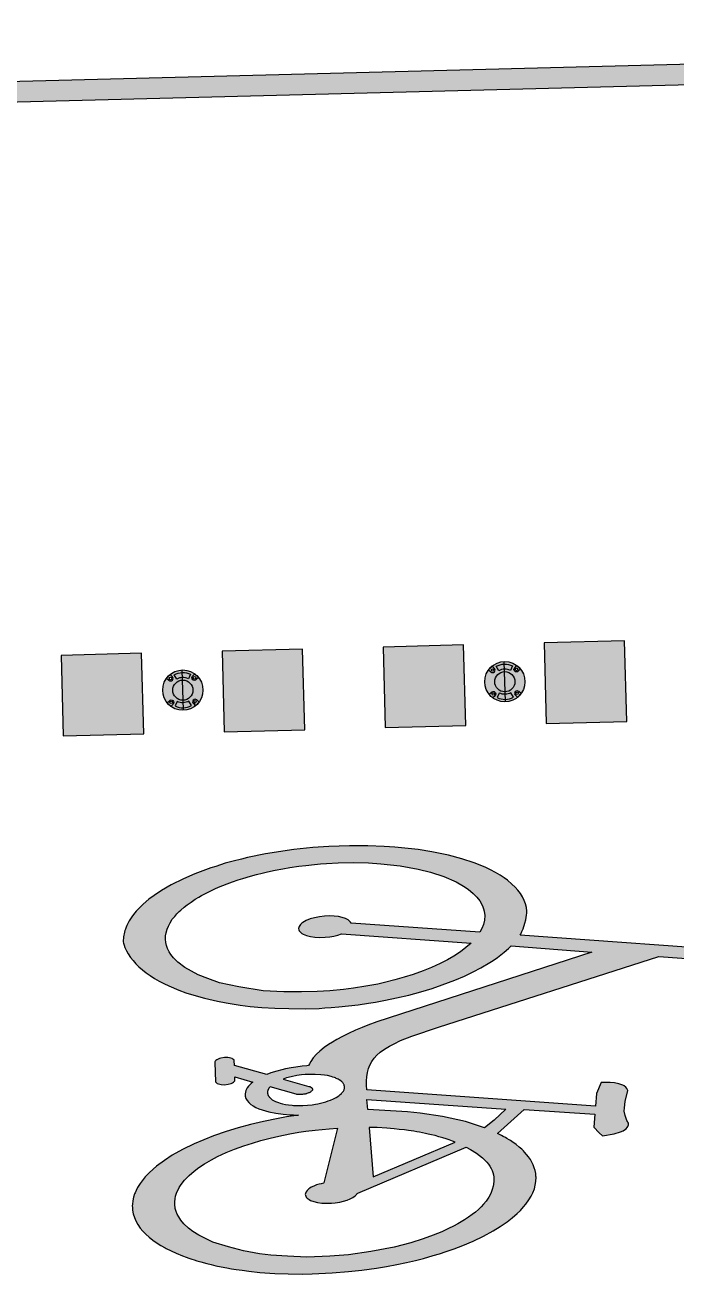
# Model space of a CAD drawing. Header units: metres. Extents: x 668617 to 675126, y 2286318 to 2293677.
# Drawn here: x 670042.62 to 670045.86, y 2287225.95 to 2287232.15 of the extents above; entities that cross this region are included whole.
import ezdxf

# ---------------------------------------------------------------- set-up
doc = ezdxf.new("R2010")
doc.units = ezdxf.units.M
doc.header["$MEASUREMENT"] = 0
for name, color, linetype in [('DMTG-B-CuadrosVerdes', 94, 'Continuous'), ('DMTG-M-VIALETON', 92, 'Continuous'), ('DMTG-SH-LINEA DISCONTINUA', 252, 'Continuous'), ('DMTG-SH-SOLO BUS BICI', 252, 'Continuous')]:
    doc.layers.add(name, color=color, linetype=linetype)

# ---------------------------------------------------------------- blocks, each defined once
blk = doc.blocks.new('*U181')
h = blk.add_hatch(color=256)
h.dxf.hatch_style = 1
h.paths.add_polyline_path([(8, 0), (8.4, 0), (8.4, 0.4), (8, 0.4)])
h = blk.add_hatch(color=256)
h.dxf.hatch_style = 1
h.paths.add_polyline_path([(8, 0), (8.4, 0), (8.4, 0.4), (8, 0.4)])
h = blk.add_hatch(color=256)
h.dxf.hatch_style = 1
h.paths.add_polyline_path([(8.8, 0), (9.2, 0), (9.2, 0.4), (8.8, 0.4)])
h = blk.add_hatch(color=256)
h.dxf.hatch_style = 1
h.paths.add_polyline_path([(8.8, 0), (9.2, 0), (9.2, 0.4), (8.8, 0.4)])
h = blk.add_hatch(color=256)
h.dxf.hatch_style = 1
h.paths.add_polyline_path([(9.6, 0), (10, 0), (10, 0.4), (9.6, 0.4)])
h = blk.add_hatch(color=256)
h.dxf.hatch_style = 1
h.paths.add_polyline_path([(9.6, 0), (10, 0), (10, 0.4), (9.6, 0.4)])
h = blk.add_hatch(color=256)
h.dxf.hatch_style = 1
h.paths.add_polyline_path([(10.4, 0), (10.8, 0), (10.8, 0.4), (10.4, 0.4)])
h = blk.add_hatch(color=256)
h.dxf.hatch_style = 1
h.paths.add_polyline_path([(10.4, 0), (10.8, 0), (10.8, 0.4), (10.4, 0.4)])
for points in [[(8, 0), (8.4, 0), (8.4, 0.4), (8, 0.4)], [(8, 0), (8.4, 0), (8.4, 0.4), (8, 0.4)], [(8.8, 0), (9.2, 0), (9.2, 0.4), (8.8, 0.4)], [(8.8, 0), (9.2, 0), (9.2, 0.4), (8.8, 0.4)], [(9.6, 0), (10, 0), (10, 0.4), (9.6, 0.4)], [(9.6, 0), (10, 0), (10, 0.4), (9.6, 0.4)], [(10.4, 0), (10.8, 0), (10.8, 0.4), (10.4, 0.4)], [(10.4, 0), (10.8, 0), (10.8, 0.4), (10.4, 0.4)]]:
    blk.add_lwpolyline(points, close=True)
blk = doc.blocks.new('*U228')
h = blk.add_hatch(color=252)
h.dxf.hatch_style = 1
h.paths.add_polyline_path([(51.4162, -21.8446), (51.4112, -21.7792), (51.4024, -21.7062), (51.3955, -21.6561), (51.3873, -21.6041), (51.3785, -21.5563), (51.3692, -21.5114), (51.3601, -21.4706), (51.3477, -21.4222), (51.339, -21.391), (51.329, -21.3569), (51.3163, -21.3173), (51.3005, -21.2732), (51.2805, -21.2223), (51.2574, -21.1698), (51.2329, -21.122), (51.2122, -21.0862), (51.1895, -21.0505), (51.1702, -21.0249), (51.1493, -20.9996), (51.1342, -20.9832), (51.1178, -20.9674), (51.1043, -20.9558), (51.0839, -20.94), (51.0652, -20.9283), (51.0482, -20.9194), (51.029, -20.9118), (51.0111, -20.9066), (50.9925, -20.9033), (50.9721, -20.9019), (50.9673, -20.902), (50.953, -20.9031), (50.9382, -20.9056), (50.9246, -20.9092), (50.9107, -20.914), (50.8966, -20.9202), (50.8836, -20.9274), (50.87, -20.9362), (50.8572, -20.9459), (50.8453, -20.9559), (50.8398, -20.9612), (50.8316, -20.969), (50.82, -20.9818), (50.8075, -20.9964), (50.8019, -21.0036), (50.7966, -21.0105), (50.7872, -21.024), (50.7824, -21.0313), (50.7753, -21.0423), (50.7713, -21.049), (50.7649, -21.0598), (50.7598, -21.0687), (50.7544, -21.0786), (50.7494, -21.0882), (50.6344, -20.9519), (50.6659, -20.6022), (50.7304, -20.6083), (50.7593, -20.5821), (50.7743, -20.5664), (50.767, -20.5092), (50.7579, -20.4772), (50.7524, -20.4638), (50.7481, -20.4559), (50.7426, -20.4481), (50.7372, -20.4427), (50.7327, -20.4393), (50.7279, -20.4371), (50.7234, -20.4362), (50.7154, -20.4366), (50.71, -20.4386), (50.7029, -20.4431), (50.6768, -20.4519), (50.6553, -20.4556), (50.6389, -20.4545), (50.6083, -20.4496), (50.5531, -20.4353), (50.5497, -20.4361), (50.5426, -20.4395), (50.5361, -20.445), (50.5305, -20.452), (50.5262, -20.4598), (50.5219, -20.4691), (50.5186, -20.4793), (50.5137, -20.5004), (50.5111, -20.5216), (50.5094, -20.567), (50.5648, -20.5909), (50.6275, -20.5984), (50.5173, -21.7314), (50.494, -21.7317), (50.4725, -21.7312), (50.452, -21.7291), (50.4311, -21.7251), (50.4117, -21.7196), (50.3941, -21.7122), (50.3773, -21.7026), (50.3612, -21.6905), (50.3463, -21.6761), (50.3321, -21.6592), (50.3177, -21.6386), (50.303, -21.613), (50.2912, -21.5894), (50.2769, -21.557), (50.2556, -21.5003), (50.2148, -21.3679), (49.8923, -20.2636), (49.9321, -19.8549), (50.0172, -19.8542), (50.0205, -19.8505), (50.0237, -19.8453), (50.0267, -19.8397), (50.0295, -19.8335), (50.032, -19.8272), (50.0334, -19.8231), (50.0352, -19.8169), (50.0374, -19.8055), (50.0386, -19.7887), (50.038, -19.7781), (50.0364, -19.7675), (50.0349, -19.7608), (50.0317, -19.7506), (50.0284, -19.7425), (50.0255, -19.7367), (50.0229, -19.7321), (50.0191, -19.726), (50.0161, -19.7227), (49.9374, -19.7234), (49.9293, -19.7243), (49.9202, -19.7261), (49.9107, -19.7295), (49.9019, -19.7347), (49.894, -19.7424), (49.8878, -19.753), (49.8856, -19.7593), (49.7688, -20.9504), (49.7638, -20.947), (49.7518, -20.9405), (49.7383, -20.9346), (49.7094, -20.9245), (49.6944, -20.9204), (49.6821, -20.9174), (49.6705, -20.9152), (49.6608, -20.9137), (49.6583, -20.9135), (49.6515, -20.9137), (49.6333, -20.9154), (49.615, -20.9193), (49.5971, -20.9252), (49.5799, -20.9332), (49.5629, -20.943), (49.5461, -20.955), (49.5304, -20.9683), (49.5141, -20.9841), (49.4951, -21.0062), (49.4829, -21.0216), (49.4686, -21.0422), (49.4546, -21.0648), (49.4419, -21.0882), (49.4278, -21.1149), (49.4045, -21.1693), (49.3831, -21.2296), (49.3633, -21.2962), (49.3441, -21.3778), (49.3311, -21.4455), (49.316, -21.5607), (49.311, -21.6132), (49.3059, -21.6943), (49.3036, -21.7854), (49.3049, -21.8891), (49.3079, -21.9688), (49.3153, -22.0629), (49.333, -22.2035), (49.3491, -22.2933), (49.3562, -22.3244), (49.3657, -22.3651), (49.375, -22.405), (49.3888, -22.4523), (49.3962, -22.4776), (49.4046, -22.5035), (49.4239, -22.5581), (49.4464, -22.6144), (49.4744, -22.6761), (49.5018, -22.7255), (49.5253, -22.7615), (49.5438, -22.7891), (49.5679, -22.8183), (49.5756, -22.8268), (49.5847, -22.8367), (49.5934, -22.8453), (49.6012, -22.853), (49.6091, -22.8597), (49.6176, -22.8673), (49.6293, -22.8762), (49.6376, -22.8822), (49.648, -22.8888), (49.6544, -22.8929), (49.6612, -22.8965), (49.6717, -22.902), (49.6796, -22.9054), (49.6884, -22.909), (49.6949, -22.9115), (49.7038, -22.914), (49.7114, -22.9164), (49.7185, -22.9177), (49.7267, -22.9194), (49.735, -22.9202), (49.7421, -22.9209), (49.7521, -22.9215), (49.7583, -22.9204), (49.7685, -22.9174), (49.7796, -22.9137), (49.7958, -22.9069), (49.8124, -22.8982), (49.8297, -22.8873), (49.8459, -22.8752), (49.8625, -22.8614), (49.8775, -22.8467), (49.8926, -22.8301), (49.9077, -22.8121), (49.9226, -22.7921), (49.9369, -22.7706), (49.9505, -22.7484), (49.9632, -22.7259), (49.9761, -22.7006), (49.9983, -22.6513), (50.0117, -22.617), (50.0254, -22.5774), (50.0419, -22.5254), (50.0584, -22.4605), (50.0676, -22.4178), (50.0806, -22.3486), (50.0882, -22.2994), (50.0945, -22.2415), (50.1007, -22.1768), (50.1041, -22.1076), (50.1066, -22.0246), (50.1064, -21.9574), (50.1054, -21.9283), (50.1043, -21.898), (50.102, -21.8593), (50.098, -21.8114), (50.0936, -21.7639), (50.0868, -21.712), (50.0825, -21.6769), (50.0741, -21.6263), (50.0644, -21.5713), (50.0519, -21.5102), (50.037, -21.4496), (50.0218, -21.3943), (50.0062, -21.3441), (49.9837, -21.2797), (49.9645, -21.2307), (49.9454, -21.1874), (49.9263, -21.1488), (49.9008, -21.1032), (49.8914, -21.0879), (49.8762, -21.065), (49.8517, -21.0313), (49.8331, -21.0095), (49.8207, -20.9963), (49.862, -20.5955), (50.1808, -21.6731), (50.1963, -21.7176), (50.2073, -21.7469), (50.2196, -21.7789), (50.2349, -21.815), (50.2484, -21.8446), (50.2628, -21.873), (50.2751, -21.8949), (50.2876, -21.9155), (50.3013, -21.9368), (50.3183, -21.9588), (50.3341, -21.976), (50.351, -21.9926), (50.3683, -22.0055), (50.381, -22.0129), (50.3893, -22.0172), (50.3897, -22.0253), (50.3914, -22.0496), (50.3949, -22.0801), (50.3976, -22.1038), (50.4025, -22.1314), (50.406, -22.1497), (50.4119, -22.1751), (50.4209, -22.2053), (50.4277, -22.2255), (50.3789, -22.3851), (50.3546, -22.3853), (50.3536, -22.3856), (50.3501, -22.3878), (50.3468, -22.3915), (50.3441, -22.3963), (50.3418, -22.4022), (50.3401, -22.409), (50.3389, -22.4168), (50.3383, -22.4343), (50.3407, -22.4512), (50.3426, -22.4586), (50.3453, -22.4655), (50.3481, -22.4711), (50.3515, -22.4762), (50.3549, -22.4795), (50.3586, -22.4817), (50.3605, -22.4822), (50.3617, -22.4823), (50.457, -22.4815), (50.4598, -22.4803), (50.4632, -22.4772), (50.4661, -22.4728), (50.4686, -22.4674), (50.4706, -22.4607), (50.4722, -22.4535), (50.4733, -22.4369), (50.4716, -22.4194), (50.4676, -22.4044), (50.4648, -22.3978), (50.4616, -22.3925), (50.4583, -22.3886), (50.4546, -22.3858), (50.4507, -22.3847), (50.4498, -22.3845), (50.4359, -22.3847), (50.4635, -22.2961), (50.4703, -22.3046), (50.4839, -22.3185), (50.4913, -22.324), (50.4981, -22.3282), (50.505, -22.3314), (50.5129, -22.3339), (50.5207, -22.3352), (50.5241, -22.3354), (50.5265, -22.3354), (50.5327, -22.335), (50.5444, -22.3322), (50.5552, -22.3268), (50.5652, -22.3192), (50.5741, -22.3095), (50.5823, -22.298), (50.5899, -22.2847), (50.5971, -22.2694), (50.6085, -22.2372), (50.613, -22.2204), (50.6207, -22.1856), (50.6266, -22.149), (50.6305, -22.1147), (50.632, -22.0986), (50.6329, -22.0883), (50.6338, -22.0742), (50.6413, -22.1329), (50.6476, -22.1755), (50.6611, -22.2485), (50.674, -22.3134), (50.6887, -22.3747), (50.7052, -22.4339), (50.7256, -22.4977), (50.7624, -22.5959), (50.7889, -22.6538), (50.8161, -22.7057), (50.8408, -22.7453), (50.8684, -22.7844), (50.8987, -22.8213), (50.9208, -22.8422), (50.9394, -22.8586), (50.9521, -22.8686), (50.9671, -22.8787), (50.9724, -22.882), (50.9861, -22.8894), (50.9975, -22.8946), (51.0037, -22.8974), (51.0192, -22.9027), (51.0369, -22.9072), (51.0542, -22.9095), (51.0627, -22.9101), (51.0704, -22.9101), (51.076, -22.9099), (51.0843, -22.9092), (51.1027, -22.9063), (51.1206, -22.9011), (51.1376, -22.8944), (51.1555, -22.8851), (51.1734, -22.8733), (51.1894, -22.8607), (51.2049, -22.8464), (51.2201, -22.8304), (51.2356, -22.8118), (51.2504, -22.7919), (51.2624, -22.7737), (51.2783, -22.7472), (51.2908, -22.7237), (51.3034, -22.6979), (51.3169, -22.6671), (51.3236, -22.6498), (51.3291, -22.636), (51.3343, -22.6213), (51.3386, -22.6095), (51.3427, -22.5973), (51.3495, -22.5765), (51.3579, -22.5475), (51.364, -22.5257), (51.37, -22.5026), (51.376, -22.4768), (51.3823, -22.4485), (51.3869, -22.4257), (51.3913, -22.4028), (51.3962, -22.3733), (51.4014, -22.3399), (51.4086, -22.285), (51.4157, -22.2103), (51.4202, -22.1449), (51.4223, -22.0752), (51.4233, -22.025), (51.4208, -21.9263)])
h.paths.add_polyline_path([(50.9737, -21.9564), (50.9765, -21.9703), (50.9788, -21.9795), (50.9823, -21.9922), (50.9873, -22.0062), (50.9932, -22.0189), (50.9975, -22.026), (51.0007, -22.0312), (51.0078, -22.0397), (51.0155, -22.0458), (51.0232, -22.049), (51.0275, -22.0498), (51.0323, -22.0493), (51.0371, -22.0478), (51.0417, -22.045), (51.0461, -22.0413), (51.0502, -22.0367), (51.0541, -22.031), (51.0578, -22.0242), (51.0642, -22.0085), (51.0691, -21.9901), (51.0726, -21.9687), (51.0744, -21.946), (51.0743, -21.9211), (51.0733, -21.9029), (51.0701, -21.8796), (51.0663, -21.8605), (51.0611, -21.8426), (51.0553, -21.827), (51.0486, -21.8136), (51.0415, -21.8027), (51.0334, -21.7943), (51.028, -21.7903), (50.8136, -21.245), (50.8258, -21.2239), (50.845, -21.195), (50.857, -21.1797), (50.8688, -21.1657), (50.8802, -21.1541), (50.8909, -21.1445), (50.9017, -21.1359), (50.9115, -21.1293), (50.9229, -21.1233), (50.9331, -21.1187), (50.9437, -21.1151), (50.9548, -21.1125), (50.9654, -21.111), (50.9772, -21.1109), (50.9851, -21.1115), (51.0023, -21.1142), (51.0109, -21.1162), (51.0268, -21.1206), (51.0475, -21.1292), (51.0644, -21.138), (51.0849, -21.153), (51.0988, -21.1654), (51.1115, -21.1776), (51.1248, -21.1925), (51.1376, -21.2077), (51.1493, -21.2238), (51.1618, -21.2415), (51.1744, -21.2625), (51.184, -21.2786), (51.1938, -21.2966), (51.2044, -21.3183), (51.2158, -21.3426), (51.2311, -21.3771), (51.2469, -21.4197), (51.2637, -21.4702), (51.2809, -21.5314), (51.3006, -21.616), (51.3198, -21.7314), (51.3323, -21.8429), (51.3375, -21.9357), (51.3386, -22.0498), (51.3324, -22.1466), (51.3243, -22.2291), (51.316, -22.2844), (51.3004, -22.364), (51.2783, -22.4375), (51.2528, -22.5144), (51.2157, -22.5834), (51.1971, -22.6125), (51.1801, -22.6344), (51.1584, -22.6565), (51.1404, -22.6709), (51.1236, -22.6812), (51.109, -22.6887), (51.0966, -22.6931), (51.0813, -22.6974), (51.0595, -22.6993), (51.0487, -22.6991), (51.0331, -22.697), (51.02, -22.6944), (51.005, -22.6891), (50.977, -22.6746), (50.9621, -22.6643), (50.9415, -22.6469), (50.9187, -22.6233), (50.8989, -22.5989), (50.8815, -22.5747), (50.8635, -22.5469), (50.8442, -22.5112), (50.8289, -22.4806), (50.8105, -22.4377), (50.7941, -22.3947), (50.779, -22.3491), (50.766, -22.3057), (50.7546, -22.2631), (50.7438, -22.217), (50.7351, -22.1737), (50.7256, -22.118), (50.7189, -22.0746), (50.7146, -22.0389), (50.7105, -21.9921), (50.7049, -21.923), (50.7029, -21.8817)], flags=16)
h.paths.add_polyline_path([(50.7037, -21.7246), (50.7057, -21.6848), (50.7098, -21.6371), (50.7138, -21.6007), (50.717, -21.5751), (50.7208, -21.5486), (50.7237, -21.5296), (50.7259, -21.5165), (50.7285, -21.5034), (50.7315, -21.4878), (50.7342, -21.4744), (50.7374, -21.4601), (50.7408, -21.4447), (50.7443, -21.4316), (50.7485, -21.415), (50.7528, -21.3982), (50.7586, -21.3794), (50.765, -21.3596), (50.77, -21.3437), (50.7757, -21.3284), (50.7823, -21.312), (50.7876, -21.2991), (50.9487, -21.7111)], flags=16)
h.paths.add_polyline_path([(50.6152, -21.7291), (50.5647, -21.7314), (50.6309, -21.0432), (50.6832, -21.103), (50.721, -21.1515), (50.6867, -21.2454), (50.6594, -21.3583), (50.6387, -21.4697), (50.6317, -21.5315)], flags=16)
h.paths.add_polyline_path([(50.5671, -21.9238), (50.5707, -21.9359), (50.5744, -21.9501), (50.5798, -21.9757), (50.5818, -21.9879), (50.5837, -22.0036), (50.5856, -22.0275), (50.5864, -22.05), (50.5864, -22.0653), (50.5846, -22.0972), (50.584, -22.103), (50.5815, -22.121), (50.5786, -22.1369), (50.5753, -22.151), (50.5715, -22.1636), (50.569, -22.1709), (50.5653, -22.1803), (50.5623, -22.1865), (50.5589, -22.1931), (50.5529, -22.2027), (50.5471, -22.2101), (50.541, -22.2158), (50.5377, -22.2181), (50.5349, -22.22), (50.5284, -22.2229), (50.5219, -22.2243), (50.5142, -22.2243), (50.5069, -22.2225), (50.5002, -22.2192), (50.4944, -22.2153), (50.4898, -22.2112), (50.5298, -22.0821), (50.5306, -22.0785), (50.5312, -22.0743), (50.5316, -22.07), (50.5318, -22.0662), (50.5319, -22.0592), (50.5316, -22.0532), (50.5314, -22.0501), (50.5309, -22.0455), (50.5301, -22.04), (50.5291, -22.0349), (50.5283, -22.0313), (50.5275, -22.0285), (50.5264, -22.0247), (50.525, -22.0208), (50.524, -22.0182), (50.5222, -22.0143), (50.5207, -22.0115), (50.5186, -22.0084), (50.5165, -22.0059), (50.515, -22.0043), (50.5136, -22.0032), (50.5127, -22.0026), (50.512, -22.0021), (50.5113, -22.0017), (50.5107, -22.0015), (50.5102, -22.0013), (50.5095, -22.001), (50.5091, -22.0009), (50.5085, -22.0008), (50.5079, -22.0007), (50.5072, -22.0006), (50.5065, -22.0006), (50.5057, -22.0007), (50.505, -22.0008), (50.5041, -22.0011), (50.5031, -22.0014), (50.5022, -22.002), (50.5012, -22.0026), (50.5004, -22.0033), (50.4995, -22.0041), (50.4984, -22.0053), (50.4975, -22.0066), (50.4966, -22.008), (50.4955, -22.0099), (50.4946, -22.0118), (50.4937, -22.0141), (50.4923, -22.0183), (50.453, -22.1445), (50.4478, -22.1277), (50.4423, -22.1053), (50.4375, -22.0771), (50.4346, -22.0533), (50.4333, -22.0352), (50.4326, -22.0171), (50.4333, -21.9853), (50.4358, -21.9568), (50.4385, -21.9387), (50.4412, -21.925), (50.4461, -21.9064), (50.4489, -21.8977), (50.4519, -21.8902), (50.4538, -21.8852), (50.4573, -21.8779), (50.4616, -21.8698), (50.4658, -21.8635), (50.4724, -21.855), (50.4787, -21.8495), (50.4847, -21.8454), (50.4916, -21.8425), (50.4998, -21.841), (50.508, -21.8421), (50.5149, -21.8447), (50.5212, -21.8482), (50.5273, -21.8531), (50.532, -21.8577), (50.5369, -21.8632), (50.5428, -21.8711), (50.5507, -21.8843), (50.5569, -21.897), (50.563, -21.9124)], flags=16)
h.paths.add_polyline_path([(50.0214, -21.902), (50.0231, -21.9643), (50.023, -22.0423), (50.0206, -22.1311), (50.0116, -22.2338), (49.9891, -22.354), (49.9664, -22.448), (49.9449, -22.5063), (49.9249, -22.5531), (49.8869, -22.6191), (49.8594, -22.6536), (49.8374, -22.6742), (49.8201, -22.6869), (49.8071, -22.6949), (49.791, -22.7022), (49.7754, -22.7075), (49.7605, -22.7104), (49.7432, -22.7115), (49.7265, -22.7102), (49.7117, -22.7076), (49.6942, -22.702), (49.6789, -22.6952), (49.663, -22.6864), (49.6461, -22.675), (49.6316, -22.6629), (49.6194, -22.6517), (49.6083, -22.6397), (49.6014, -22.632), (49.5877, -22.6154), (49.5762, -22.5998), (49.5626, -22.5797), (49.5494, -22.5587), (49.5391, -22.5406), (49.5322, -22.5279), (49.5251, -22.5144), (49.5152, -22.4932), (49.5092, -22.4803), (49.5003, -22.4602), (49.4928, -22.4413), (49.4844, -22.4203), (49.4762, -22.3975), (49.4679, -22.372), (49.4587, -22.3428), (49.4518, -22.319), (49.4415, -22.2809), (49.4344, -22.2517), (49.4279, -22.2222), (49.4225, -22.1959), (49.4154, -22.1579), (49.4093, -22.12), (49.4043, -22.0855), (49.3988, -22.0404), (49.3953, -22.005), (49.3918, -21.9621), (49.3901, -21.9315), (49.3886, -21.902), (49.387, -21.8441), (49.3876, -21.766), (49.3911, -21.6935), (49.3967, -21.632), (49.4095, -21.5364), (49.428, -21.4472), (49.4442, -21.387), (49.4681, -21.3211), (49.4959, -21.2612), (49.519, -21.2243), (49.5345, -21.2019), (49.556, -21.1776), (49.5751, -21.16), (49.5934, -21.1465), (49.6079, -21.1385), (49.6241, -21.1321), (49.6343, -21.1284), (49.6449, -21.1262), (49.6674, -21.1233), (49.6894, -21.1254), (49.7113, -21.131), (49.7303, -21.1387), (49.7492, -21.1501), (49.6885, -21.7877), (49.6836, -21.7901), (49.6794, -21.7933), (49.6754, -21.7974), (49.6712, -21.8027), (49.664, -21.8156), (49.6585, -21.8315), (49.6538, -21.8501), (49.6507, -21.8716), (49.6492, -21.8934), (49.6498, -21.9187), (49.6521, -21.9446), (49.6566, -21.9693), (49.662, -21.991), (49.6697, -22.0111), (49.6738, -22.0195), (49.678, -22.0266), (49.6823, -22.0327), (49.6845, -22.0355), (49.6877, -22.039), (49.6925, -22.0433), (49.6978, -22.0466), (49.703, -22.0486), (49.7084, -22.0493), (49.7138, -22.0486), (49.7187, -22.0468), (49.7235, -22.0436), (49.7282, -22.0393), (49.7326, -22.0335), (49.7367, -22.0268), (49.7404, -22.0192), (49.7435, -22.0109), (49.749, -21.9912), (49.7528, -21.9689), (49.7546, -21.9441), (49.7544, -21.9179), (49.7525, -21.8952), (49.7495, -21.8744), (49.745, -21.8549), (49.7394, -21.8372), (49.8019, -21.1949), (49.8236, -21.2206), (49.8436, -21.2482), (49.8646, -21.2817), (49.8817, -21.3131), (49.8997, -21.3512), (49.9188, -21.395), (49.9339, -21.436), (49.9508, -21.4864), (49.9631, -21.5315), (49.9751, -21.5771), (49.9865, -21.6296), (49.9932, -21.6635), (50.0031, -21.7232), (50.0106, -21.7842), (50.016, -21.8338)], flags=16)
for points in [[(50.5173, -21.7314), (50.494, -21.7317), (50.4725, -21.7312), (50.452, -21.7291), (50.4311, -21.7251), (50.4117, -21.7196), (50.3941, -21.7122), (50.3773, -21.7026), (50.3612, -21.6905), (50.3463, -21.6761), (50.3321, -21.6592), (50.3177, -21.6386), (50.303, -21.613), (50.2912, -21.5894), (50.2769, -21.557), (50.2556, -21.5003), (50.2148, -21.3679), (49.8923, -20.2636), (49.9321, -19.8549)], [(49.8856, -19.7593), (49.7688, -20.9504), (49.7638, -20.947), (49.7518, -20.9405), (49.7383, -20.9346), (49.7094, -20.9245), (49.6944, -20.9204), (49.6821, -20.9174), (49.6705, -20.9152), (49.6608, -20.9137), (49.6583, -20.9135), (49.6515, -20.9137), (49.6333, -20.9154), (49.615, -20.9193), (49.5971, -20.9252), (49.5799, -20.9332), (49.5629, -20.943), (49.5461, -20.955), (49.5304, -20.9683), (49.5141, -20.9841), (49.4951, -21.0062), (49.4829, -21.0216), (49.4686, -21.0422), (49.4546, -21.0648), (49.4419, -21.0882), (49.4278, -21.1149), (49.4045, -21.1693), (49.3831, -21.2296), (49.3633, -21.2962), (49.3441, -21.3778), (49.3311, -21.4455), (49.316, -21.5607), (49.311, -21.6132), (49.3059, -21.6943), (49.3036, -21.7854), (49.3049, -21.8891), (49.3079, -21.9688), (49.3153, -22.0629), (49.333, -22.2035), (49.3491, -22.2933), (49.3562, -22.3244), (49.3657, -22.3651), (49.375, -22.405), (49.3888, -22.4523), (49.3962, -22.4776), (49.4046, -22.5035), (49.4239, -22.5581), (49.4464, -22.6144), (49.4744, -22.6761), (49.5018, -22.7255), (49.5253, -22.7615), (49.5438, -22.7891), (49.5679, -22.8183), (49.5756, -22.8268), (49.5847, -22.8367), (49.5934, -22.8453), (49.6012, -22.853), (49.6091, -22.8597), (49.6176, -22.8673), (49.6293, -22.8762), (49.6376, -22.8822), (49.648, -22.8888), (49.6544, -22.8929), (49.6612, -22.8965), (49.6717, -22.902), (49.6796, -22.9054), (49.6884, -22.909), (49.6949, -22.9115), (49.7038, -22.914), (49.7114, -22.9164), (49.7185, -22.9177), (49.7267, -22.9194), (49.735, -22.9202), (49.7421, -22.9209), (49.7521, -22.9215), (49.7583, -22.9204), (49.7685, -22.9174), (49.7796, -22.9137), (49.7958, -22.9069), (49.8124, -22.8982), (49.8297, -22.8873), (49.8459, -22.8752), (49.8625, -22.8614), (49.8775, -22.8467), (49.8926, -22.8301), (49.9077, -22.8121), (49.9226, -22.7921), (49.9369, -22.7706), (49.9505, -22.7484), (49.9632, -22.7259), (49.9761, -22.7006), (49.9983, -22.6513), (50.0117, -22.617), (50.0254, -22.5774), (50.0419, -22.5254), (50.0584, -22.4605), (50.0676, -22.4178), (50.0806, -22.3486), (50.0882, -22.2994), (50.0945, -22.2415), (50.1007, -22.1768), (50.1041, -22.1076), (50.1066, -22.0246), (50.1064, -21.9574), (50.1054, -21.9283), (50.1043, -21.898), (50.102, -21.8593), (50.098, -21.8114), (50.0936, -21.7639), (50.0868, -21.712), (50.0825, -21.6769), (50.0741, -21.6263), (50.0644, -21.5713), (50.0519, -21.5102), (50.037, -21.4496), (50.0218, -21.3943), (50.0062, -21.3441), (49.9837, -21.2797), (49.9645, -21.2307), (49.9454, -21.1874), (49.9263, -21.1488), (49.9008, -21.1032), (49.8914, -21.0879), (49.8762, -21.065), (49.8517, -21.0313), (49.8331, -21.0095), (49.8207, -20.9963), (49.862, -20.5955), (50.1808, -21.6731), (50.1963, -21.7176), (50.2073, -21.7469), (50.2196, -21.7789), (50.2349, -21.815), (50.2484, -21.8446), (50.2628, -21.873), (50.2751, -21.8949), (50.2876, -21.9155), (50.3013, -21.9368), (50.3183, -21.9588), (50.3341, -21.976), (50.351, -21.9926), (50.3683, -22.0055), (50.381, -22.0129), (50.3893, -22.0172), (50.3897, -22.0253), (50.3914, -22.0496), (50.3949, -22.0801), (50.3976, -22.1038), (50.4025, -22.1314), (50.406, -22.1497), (50.4119, -22.1751), (50.4209, -22.2053), (50.4277, -22.2255), (50.3789, -22.3851), (50.3546, -22.3853), (50.3536, -22.3856), (50.3501, -22.3878), (50.3468, -22.3915), (50.3441, -22.3963), (50.3418, -22.4022), (50.3401, -22.409), (50.3389, -22.4168), (50.3383, -22.4343), (50.3407, -22.4512), (50.3426, -22.4586), (50.3453, -22.4655), (50.3481, -22.4711), (50.3515, -22.4762), (50.3549, -22.4795), (50.3586, -22.4817), (50.3605, -22.4822), (50.3617, -22.4823), (50.457, -22.4815), (50.4598, -22.4803), (50.4632, -22.4772), (50.4661, -22.4728), (50.4686, -22.4674), (50.4706, -22.4607), (50.4722, -22.4535), (50.4733, -22.4369), (50.4716, -22.4194), (50.4676, -22.4044), (50.4648, -22.3978), (50.4616, -22.3925), (50.4583, -22.3886), (50.4546, -22.3858), (50.4507, -22.3847), (50.4498, -22.3845), (50.4359, -22.3847), (50.4635, -22.2961), (50.4703, -22.3046), (50.4839, -22.3185), (50.4913, -22.324), (50.4981, -22.3282), (50.505, -22.3314), (50.5129, -22.3339), (50.5207, -22.3352), (50.5241, -22.3354), (50.5265, -22.3354), (50.5327, -22.335), (50.5444, -22.3322), (50.5552, -22.3268), (50.5652, -22.3192), (50.5741, -22.3095), (50.5823, -22.298), (50.5899, -22.2847), (50.5971, -22.2694), (50.6085, -22.2372), (50.613, -22.2204), (50.6207, -22.1856), (50.6266, -22.149), (50.6305, -22.1147), (50.632, -22.0986), (50.6329, -22.0883), (50.6338, -22.0742), (50.6413, -22.1329), (50.6476, -22.1755), (50.6611, -22.2485), (50.674, -22.3134), (50.6887, -22.3747), (50.7052, -22.4339), (50.7256, -22.4977), (50.7624, -22.5959), (50.7889, -22.6538), (50.8161, -22.7057), (50.8408, -22.7453), (50.8684, -22.7844), (50.8987, -22.8213), (50.9208, -22.8422), (50.9394, -22.8586), (50.9521, -22.8686), (50.9671, -22.8787), (50.9724, -22.882), (50.9861, -22.8894), (50.9975, -22.8946), (51.0037, -22.8974), (51.0192, -22.9027), (51.0369, -22.9072), (51.0542, -22.9095), (51.0627, -22.9101), (51.0704, -22.9101), (51.076, -22.9099), (51.0843, -22.9092), (51.1027, -22.9063), (51.1206, -22.9011), (51.1376, -22.8944), (51.1555, -22.8851), (51.1734, -22.8733), (51.1894, -22.8607), (51.2049, -22.8464), (51.2201, -22.8304), (51.2356, -22.8118), (51.2504, -22.7919), (51.2624, -22.7737), (51.275, -22.7527), (51.2782, -22.7473), (51.2908, -22.7237), (51.3034, -22.6979), (51.3169, -22.6671), (51.3236, -22.6498), (51.3291, -22.636), (51.3343, -22.6213), (51.3386, -22.6095), (51.3427, -22.5973), (51.3495, -22.5765), (51.3579, -22.5475), (51.364, -22.5257), (51.37, -22.5026), (51.376, -22.4768), (51.3823, -22.4485), (51.3869, -22.4257), (51.3913, -22.4028), (51.3962, -22.3733), (51.4014, -22.3399), (51.4086, -22.285), (51.4157, -22.2103), (51.4202, -22.1449), (51.4223, -22.0752), (51.4233, -22.025), (51.4208, -21.9263), (51.4162, -21.8446), (51.4112, -21.7792), (51.4024, -21.7062), (51.3955, -21.6561), (51.3873, -21.6041), (51.3785, -21.5563), (51.3692, -21.5114), (51.3601, -21.4706), (51.3477, -21.4222), (51.339, -21.391), (51.329, -21.3569), (51.3163, -21.3173), (51.3005, -21.2732), (51.2805, -21.2223), (51.2574, -21.1698), (51.2329, -21.122), (51.2122, -21.0862), (51.1895, -21.0505), (51.1702, -21.0249), (51.1493, -20.9996), (51.1342, -20.9832), (51.1178, -20.9674), (51.1043, -20.9558), (51.0839, -20.94), (51.0652, -20.9283), (51.0482, -20.9194), (51.029, -20.9118), (51.0111, -20.9066), (50.9925, -20.9033), (50.9721, -20.9019), (50.9673, -20.902), (50.953, -20.9031), (50.9382, -20.9056), (50.9246, -20.9092), (50.9107, -20.914), (50.8966, -20.9202), (50.8836, -20.9274), (50.87, -20.9362), (50.8572, -20.9459), (50.8453, -20.9559), (50.8398, -20.9612), (50.8316, -20.969), (50.82, -20.9818), (50.8075, -20.9964), (50.8019, -21.0036), (50.7966, -21.0105), (50.7872, -21.024), (50.7824, -21.0313), (50.7753, -21.0423), (50.7713, -21.049), (50.7649, -21.0598), (50.7598, -21.0687), (50.7544, -21.0786), (50.7494, -21.0882), (50.6344, -20.9519), (50.6659, -20.6022), (50.7304, -20.6083), (50.7593, -20.5821), (50.7743, -20.5664), (50.767, -20.5092), (50.7579, -20.4772), (50.7524, -20.4638), (50.7481, -20.4559), (50.7426, -20.4481), (50.7372, -20.4427), (50.7327, -20.4393), (50.7279, -20.4371), (50.7234, -20.4362), (50.7154, -20.4366), (50.71, -20.4386), (50.7074, -20.4403), (50.702, -20.4434), (50.6768, -20.4519), (50.6553, -20.4556), (50.6389, -20.4545), (50.6083, -20.4496), (50.5531, -20.4353), (50.5497, -20.4361), (50.5426, -20.4395), (50.5361, -20.445), (50.5305, -20.452), (50.5262, -20.4598), (50.5219, -20.4691), (50.5186, -20.4793), (50.5137, -20.5004), (50.5111, -20.5216), (50.5094, -20.567), (50.5648, -20.5909), (50.6275, -20.5984), (50.5173, -21.7314)], [(50.5647, -21.7314), (50.6309, -21.0432), (50.6832, -21.103), (50.721, -21.1515), (50.6867, -21.2454), (50.6594, -21.3583), (50.6387, -21.4697), (50.6317, -21.5315), (50.6152, -21.7291), (50.5647, -21.7314)], [(49.7492, -21.1501), (49.6885, -21.7877), (49.6836, -21.7901), (49.6794, -21.7933), (49.6754, -21.7974), (49.6712, -21.8027), (49.664, -21.8156), (49.6585, -21.8315), (49.6538, -21.8501), (49.6507, -21.8716), (49.6492, -21.8934), (49.6498, -21.9187), (49.6521, -21.9446), (49.6566, -21.9693), (49.662, -21.991), (49.6697, -22.0111), (49.6738, -22.0195), (49.678, -22.0266), (49.6823, -22.0327), (49.6845, -22.0355), (49.6877, -22.039), (49.6925, -22.0433), (49.6978, -22.0466), (49.703, -22.0486), (49.7084, -22.0493), (49.7138, -22.0486), (49.7187, -22.0468), (49.7235, -22.0436), (49.7282, -22.0393), (49.7326, -22.0335), (49.7367, -22.0268), (49.7404, -22.0192), (49.7435, -22.0109), (49.749, -21.9912), (49.7528, -21.9689), (49.7546, -21.9441), (49.7544, -21.9179), (49.7525, -21.8952), (49.7495, -21.8744), (49.745, -21.8549), (49.7394, -21.8372), (49.8019, -21.1949), (49.8236, -21.2206), (49.8436, -21.2482), (49.8646, -21.2817), (49.8817, -21.3131), (49.8997, -21.3512), (49.9188, -21.395), (49.9339, -21.436), (49.9508, -21.4864), (49.9631, -21.5315), (49.9751, -21.5771), (49.9865, -21.6296), (49.9932, -21.6635), (50.0031, -21.7232), (50.0106, -21.7842), (50.016, -21.8338), (50.0214, -21.902), (50.0231, -21.9643), (50.023, -22.0423), (50.0206, -22.1311), (50.0116, -22.2338), (49.9891, -22.354), (49.9664, -22.448), (49.9449, -22.5063), (49.9249, -22.5531), (49.8869, -22.6191), (49.8594, -22.6536), (49.8374, -22.6742), (49.8201, -22.6869), (49.8071, -22.6949), (49.791, -22.7022), (49.7754, -22.7075), (49.7605, -22.7104), (49.7432, -22.7115), (49.7265, -22.7102), (49.7117, -22.7076), (49.6942, -22.702), (49.6789, -22.6952), (49.663, -22.6864), (49.6461, -22.675), (49.6316, -22.6629), (49.6194, -22.6517), (49.6083, -22.6397), (49.6014, -22.632), (49.5877, -22.6154), (49.5762, -22.5998), (49.5626, -22.5797), (49.5494, -22.5587), (49.5391, -22.5406), (49.5322, -22.5279), (49.5251, -22.5144), (49.5152, -22.4932), (49.5092, -22.4803), (49.5003, -22.4602), (49.4928, -22.4413), (49.4844, -22.4203), (49.4762, -22.3975), (49.4679, -22.372), (49.4587, -22.3428), (49.4518, -22.319), (49.4415, -22.2809), (49.4344, -22.2517), (49.4279, -22.2222), (49.4225, -22.1959), (49.4154, -22.1579), (49.4093, -22.12), (49.4043, -22.0855), (49.3988, -22.0404), (49.3953, -22.005), (49.3918, -21.9621), (49.3901, -21.9315), (49.3886, -21.902), (49.387, -21.8441), (49.3876, -21.766), (49.3911, -21.6935), (49.3967, -21.632), (49.4095, -21.5364), (49.428, -21.4472), (49.4442, -21.387), (49.4681, -21.3211), (49.4959, -21.2612), (49.519, -21.2243), (49.5345, -21.2019), (49.556, -21.1776), (49.5751, -21.16), (49.5934, -21.1465), (49.6079, -21.1385), (49.6241, -21.1321), (49.6343, -21.1284), (49.6449, -21.1262), (49.6674, -21.1233), (49.6894, -21.1254), (49.7113, -21.131), (49.7303, -21.1387), (49.7492, -21.1501)], [(50.7029, -21.8817), (50.9734, -21.9563), (50.974, -21.9581), (50.9765, -21.9703), (50.9788, -21.9795), (50.9823, -21.9922), (50.9873, -22.0062), (50.9932, -22.0189), (50.9975, -22.026), (51.0007, -22.0312), (51.0078, -22.0397), (51.0155, -22.0458), (51.0232, -22.049), (51.0275, -22.0498), (51.0323, -22.0493), (51.0371, -22.0478), (51.0417, -22.045), (51.0461, -22.0413), (51.0502, -22.0367), (51.0541, -22.031), (51.0578, -22.0242), (51.0642, -22.0085), (51.0691, -21.9901), (51.0726, -21.9687), (51.0744, -21.946), (51.0743, -21.9211), (51.0733, -21.9029), (51.0701, -21.8796), (51.0663, -21.8605), (51.0611, -21.8426), (51.0553, -21.827), (51.0486, -21.8136), (51.0415, -21.8027), (51.0334, -21.7943), (51.0295, -21.7915), (51.0276, -21.7893), (50.8139, -21.2458), (50.8139, -21.2444), (50.8258, -21.2239), (50.845, -21.195), (50.857, -21.1797), (50.8688, -21.1657), (50.8802, -21.1541), (50.8909, -21.1445), (50.9017, -21.1359), (50.9115, -21.1293), (50.9229, -21.1233), (50.9331, -21.1187), (50.9437, -21.1151), (50.9548, -21.1125), (50.9654, -21.111), (50.9772, -21.1109), (50.9851, -21.1115), (51.0023, -21.1142), (51.0109, -21.1162), (51.0268, -21.1206), (51.0475, -21.1292), (51.0644, -21.138), (51.0849, -21.153), (51.0988, -21.1654), (51.1115, -21.1776), (51.1248, -21.1925), (51.1376, -21.2077), (51.1493, -21.2238), (51.1618, -21.2415), (51.1744, -21.2625), (51.184, -21.2786), (51.1938, -21.2966), (51.2044, -21.3183), (51.2158, -21.3426), (51.2311, -21.3771), (51.2469, -21.4197), (51.2637, -21.4702), (51.2809, -21.5314), (51.3006, -21.616), (51.3198, -21.7314), (51.3323, -21.8429), (51.3375, -21.9357), (51.3386, -22.0498), (51.3324, -22.1466), (51.3243, -22.2291), (51.316, -22.2844), (51.3004, -22.364), (51.2783, -22.4375), (51.2528, -22.5144), (51.2157, -22.5834), (51.1971, -22.6125), (51.1801, -22.6344), (51.1584, -22.6565), (51.1404, -22.6709), (51.1236, -22.6812), (51.109, -22.6887), (51.0966, -22.6931), (51.0813, -22.6974), (51.0595, -22.6993), (51.0487, -22.6991), (51.0331, -22.697), (51.02, -22.6944), (51.005, -22.6891), (50.977, -22.6746), (50.9621, -22.6643), (50.9415, -22.6469), (50.9187, -22.6233), (50.8989, -22.5989), (50.8815, -22.5747), (50.8635, -22.5469), (50.8442, -22.5112), (50.8289, -22.4806), (50.8105, -22.4377), (50.7941, -22.3947), (50.779, -22.3491), (50.766, -22.3057), (50.7546, -22.2631), (50.7438, -22.217), (50.7351, -22.1737), (50.7256, -22.118), (50.7189, -22.0746), (50.7146, -22.0389), (50.7105, -21.9921), (50.7049, -21.923), (50.7029, -21.8817)], [(50.7037, -21.7246), (50.9487, -21.7111), (50.7876, -21.2991), (50.7823, -21.312), (50.7757, -21.3284), (50.77, -21.3437), (50.765, -21.3596), (50.7586, -21.3794), (50.7528, -21.3982), (50.7485, -21.415), (50.7443, -21.4316), (50.7408, -21.4447), (50.7374, -21.4601), (50.7342, -21.4744), (50.7315, -21.4878), (50.7285, -21.5034), (50.7259, -21.5165), (50.7237, -21.5296), (50.7208, -21.5486), (50.717, -21.5751), (50.7138, -21.6007), (50.7098, -21.6371), (50.7057, -21.6848), (50.7037, -21.7246)], [(50.453, -22.1445), (50.4923, -22.0183), (50.4937, -22.0141), (50.4946, -22.0118), (50.4955, -22.0099), (50.4966, -22.008), (50.4975, -22.0066), (50.4984, -22.0053), (50.4995, -22.0041), (50.5004, -22.0033), (50.5012, -22.0026), (50.5022, -22.002), (50.5031, -22.0014), (50.5041, -22.0011), (50.505, -22.0008), (50.5057, -22.0007), (50.5065, -22.0006), (50.5072, -22.0006), (50.5079, -22.0007), (50.5085, -22.0008), (50.5091, -22.0009), (50.5095, -22.001), (50.5102, -22.0013), (50.5107, -22.0015), (50.5113, -22.0017), (50.512, -22.0021), (50.5127, -22.0026), (50.5136, -22.0032), (50.515, -22.0043), (50.5165, -22.0059), (50.5186, -22.0084), (50.5207, -22.0115), (50.5222, -22.0143), (50.524, -22.0182), (50.525, -22.0208), (50.5264, -22.0247), (50.5275, -22.0285), (50.5283, -22.0313), (50.5291, -22.0349), (50.5298, -22.0383), (50.5301, -22.04), (50.5309, -22.0455), (50.5314, -22.0501), (50.5316, -22.0532), (50.5319, -22.0592), (50.5318, -22.0662), (50.5316, -22.07), (50.5312, -22.0743), (50.5306, -22.0785), (50.5298, -22.0821), (50.4898, -22.2112), (50.493, -22.214), (50.4962, -22.2165), (50.498, -22.2177), (50.4997, -22.2188), (50.5017, -22.2199), (50.5033, -22.2207), (50.5042, -22.2212), (50.5056, -22.2218), (50.5069, -22.2223), (50.5081, -22.2227), (50.5099, -22.2232), (50.5114, -22.2236), (50.5127, -22.2238), (50.5141, -22.2241), (50.5158, -22.2242), (50.5171, -22.2243), (50.5186, -22.2243), (50.5198, -22.2243), (50.5204, -22.2242), (50.5212, -22.2242), (50.5221, -22.2241), (50.523, -22.224), (50.5237, -22.2239), (50.5244, -22.2237), (50.5256, -22.2235), (50.5265, -22.2233), (50.5274, -22.223), (50.5283, -22.2227), (50.5295, -22.2223), (50.5303, -22.222), (50.5308, -22.2218), (50.5313, -22.2216), (50.5318, -22.2214), (50.5324, -22.2211), (50.5331, -22.2208), (50.5337, -22.2205), (50.5346, -22.22), (50.5351, -22.2197), (50.5362, -22.2191), (50.5372, -22.2184), (50.5377, -22.2181), (50.5385, -22.2175), (50.5392, -22.217), (50.54, -22.2164), (50.5409, -22.2157), (50.543, -22.2139), (50.5447, -22.2123), (50.5464, -22.2105), (50.5489, -22.2078), (50.5511, -22.205), (50.5538, -22.2014), (50.5589, -22.1931), (50.5623, -22.1865), (50.5653, -22.1803), (50.569, -22.1709), (50.5715, -22.1636), (50.5753, -22.151), (50.5786, -22.1369), (50.5815, -22.121), (50.584, -22.103), (50.5846, -22.0972), (50.5864, -22.0653), (50.5864, -22.05), (50.5856, -22.0275), (50.5837, -22.0036), (50.5818, -21.9879), (50.5798, -21.9757), (50.5744, -21.9501), (50.5707, -21.9359), (50.5671, -21.9238), (50.563, -21.9124), (50.5569, -21.897), (50.5507, -21.8843), (50.5428, -21.8711), (50.5369, -21.8632), (50.532, -21.8577), (50.529, -21.8548), (50.5252, -21.8514), (50.5224, -21.8492), (50.5202, -21.8477), (50.5166, -21.8456), (50.5134, -21.8441), (50.5103, -21.843), (50.5072, -21.8421), (50.5049, -21.8417), (50.5031, -21.8414), (50.5002, -21.8414), (50.4968, -21.8416), (50.493, -21.8422), (50.4896, -21.8433), (50.4866, -21.8446), (50.4834, -21.8463), (50.4804, -21.8483), (50.4779, -21.8502), (50.4745, -21.8532), (50.4722, -21.8555), (50.4703, -21.8578), (50.4658, -21.8635), (50.4631, -21.8675), (50.4602, -21.8724), (50.4578, -21.877), (50.4559, -21.8809), (50.4538, -21.8852), (50.4519, -21.8902), (50.4489, -21.8977), (50.4461, -21.9064), (50.4412, -21.925), (50.4385, -21.9387), (50.4358, -21.9568), (50.4333, -21.9853), (50.4326, -22.0171), (50.4333, -22.0352), (50.4346, -22.0533), (50.4375, -22.0771), (50.4423, -22.1053), (50.4478, -22.1277), (50.453, -22.1445)]]:
    blk.add_lwpolyline(points)
blk = doc.blocks.new('*U156')
blk.add_hatch(color=252).paths.add_polyline_path([(0.0012, -0.05), (44.9903, 1.0317), (44.9879, 1.1317), (-0.0012, 0.05)])
blk.add_lwpolyline([(0.0012, -0.05), (44.9903, 1.0317), (44.9879, 1.1317), (-0.0012, 0.05)], close=True)
blk = doc.blocks.new('*U182')
at = {"true_color": 0x58ba48}
h = blk.add_hatch(color=85, dxfattribs=at)
h.dxf.hatch_style = 1
h.paths.add_polyline_path([(43.3638, 11.5106, 1), (43.4638, 11.5106, 1)], flags=0)
h.paths.add_polyline_path([(43.3632, 11.5789), (43.3525, 11.5896, 0.062746), (43.3348, 11.5719), (43.3456, 11.5612, 0.413879), (43.3632, 11.5612, 0.414549)], flags=17)
h.paths.add_polyline_path([(43.3605, 11.57, -1), (43.3483, 11.57, -1)], flags=16)
h.paths.add_polyline_path([(43.3638, 11.5106, 1), (43.4638, 11.5106, 1)], flags=16)
h.paths.add_polyline_path([(43.4751, 11.5896), (43.4643, 11.5788, 0.413879), (43.4644, 11.5612, 0.414549), (43.482, 11.5612), (43.4928, 11.5719, 0.062746)], flags=17)
h.paths.add_polyline_path([(43.4793, 11.57, -1), (43.4671, 11.57, -1)], flags=16)
h.paths.add_polyline_path([(43.4928, 11.4493), (43.482, 11.4601, 0.413879), (43.4643, 11.46, 0.414549), (43.4644, 11.4424), (43.4751, 11.4316, 0.062746)], flags=17)
h.paths.add_polyline_path([(43.4671, 11.4512, -1), (43.4793, 11.4512, -1)], flags=16)
h.paths.add_polyline_path([(43.3632, 11.4601, 0.414549), (43.3455, 11.46), (43.3348, 11.4493, 0.062746), (43.3525, 11.4316), (43.3632, 11.4424, 0.413879)], flags=17)
h.paths.add_polyline_path([(43.3483, 11.4512, -1), (43.3605, 11.4512, -1)], flags=16)
h.paths.add_polyline_path([(43.4928, 11.5719), (43.482, 11.5612, -0.414549), (43.4644, 11.5612, -0.413879), (43.4643, 11.5788), (43.4751, 11.5896, 0.342564), (43.3525, 11.5896), (43.3632, 11.5789, -0.414549), (43.3632, 11.5612, -0.413879), (43.3456, 11.5612), (43.3348, 11.5719, 0.166532), (43.3138, 11.5106, 0.166532), (43.3348, 11.4493), (43.3455, 11.46, -0.414549), (43.3632, 11.4601, -0.413879), (43.3632, 11.4424), (43.3525, 11.4316, 0.342564), (43.4751, 11.4316), (43.4644, 11.4424, -0.414549), (43.4643, 11.46, -0.413879), (43.482, 11.4601), (43.4928, 11.4493, 0.166532), (43.5138, 11.5106, 0.166532)])
h.paths.add_polyline_path([(43.4638, 11.5106, -1), (43.3638, 11.5106, -1)], flags=0)
h.paths.add_polyline_path([(43.4428, 11.566, 0.245947), (43.3848, 11.566), (43.3732, 11.5881, -0.245947), (43.4544, 11.5881)], flags=16)
h.paths.add_polyline_path([(43.4428, 11.4552), (43.4544, 11.4331, -0.245947), (43.3732, 11.4331), (43.3848, 11.4552, 0.245947)], flags=16)
at = {"true_color": 0xc7c8ca}
h = blk.add_hatch(color=9, dxfattribs=at)
h.dxf.hatch_style = 1
h.paths.add_polyline_path([(43.4544, 11.5881, 0.245947), (43.3732, 11.5881), (43.3848, 11.566, -0.245947), (43.4428, 11.566)])
h.paths.add_polyline_path([(43.4544, 11.4331), (43.4428, 11.4552, -0.245947), (43.3848, 11.4552), (43.3732, 11.4331, 0.245947)])
at = {"true_color": 0x58ba48}
h = blk.add_hatch(color=85, dxfattribs=at)
h.dxf.hatch_style = 1
h.paths.add_polyline_path([(44.9638, 11.5105, 1), (45.0638, 11.5105, 1)], flags=0)
h.paths.add_polyline_path([(44.9632, 11.5787), (44.9525, 11.5895, 0.062746), (44.9348, 11.5718), (44.9456, 11.561, 0.413879), (44.9632, 11.561, 0.414549)], flags=17)
h.paths.add_polyline_path([(44.9605, 11.5699, -1), (44.9483, 11.5699, -1)], flags=16)
h.paths.add_polyline_path([(44.9638, 11.5105, 1), (45.0638, 11.5105, 1)], flags=16)
h.paths.add_polyline_path([(45.0751, 11.5895), (45.0643, 11.5787, 0.413879), (45.0644, 11.561, 0.414549), (45.082, 11.561), (45.0928, 11.5718, 0.062746)], flags=17)
h.paths.add_polyline_path([(45.0793, 11.5699, -1), (45.0671, 11.5699, -1)], flags=16)
h.paths.add_polyline_path([(45.0928, 11.4492), (45.082, 11.4599, 0.413879), (45.0643, 11.4599, 0.414549), (45.0644, 11.4422), (45.0751, 11.4315, 0.062746)], flags=17)
h.paths.add_polyline_path([(45.0671, 11.4511, -1), (45.0793, 11.4511, -1)], flags=16)
h.paths.add_polyline_path([(44.9632, 11.4599, 0.414549), (44.9455, 11.4599), (44.9348, 11.4492, 0.062746), (44.9525, 11.4315), (44.9632, 11.4423, 0.413879)], flags=17)
h.paths.add_polyline_path([(44.9483, 11.4511, -1), (44.9605, 11.4511, -1)], flags=16)
h.paths.add_polyline_path([(45.0928, 11.5718), (45.082, 11.561, -0.414549), (45.0644, 11.561, -0.413879), (45.0643, 11.5787), (45.0751, 11.5895, 0.342564), (44.9525, 11.5895), (44.9632, 11.5787, -0.414549), (44.9632, 11.561, -0.413879), (44.9456, 11.561), (44.9348, 11.5718, 0.166532), (44.9138, 11.5105, 0.166532), (44.9348, 11.4492), (44.9455, 11.4599, -0.414549), (44.9632, 11.4599, -0.413879), (44.9632, 11.4423), (44.9525, 11.4315, 0.342564), (45.0751, 11.4315), (45.0644, 11.4422, -0.414549), (45.0643, 11.4599, -0.413879), (45.082, 11.4599), (45.0928, 11.4492, 0.166532), (45.1138, 11.5105, 0.166532)])
h.paths.add_polyline_path([(45.0638, 11.5105, -1), (44.9638, 11.5105, -1)], flags=0)
h.paths.add_polyline_path([(45.0428, 11.5658, 0.245947), (44.9848, 11.5659), (44.9732, 11.588, -0.245947), (45.0544, 11.588)], flags=16)
h.paths.add_polyline_path([(45.0428, 11.4551), (45.0544, 11.433, -0.245947), (44.9732, 11.433), (44.9848, 11.4551, 0.245947)], flags=16)
at = {"true_color": 0xc7c8ca}
h = blk.add_hatch(color=9, dxfattribs=at)
h.dxf.hatch_style = 1
h.paths.add_polyline_path([(45.0544, 11.588, 0.245947), (44.9732, 11.588), (44.9848, 11.5659, -0.245947), (45.0428, 11.5658)])
h.paths.add_polyline_path([(45.0544, 11.433), (45.0428, 11.4551, -0.245947), (44.9848, 11.4551), (44.9732, 11.433, 0.245947)])
at = {"true_color": 0x58ba48}
h = blk.add_hatch(color=85, dxfattribs=at)
h.dxf.hatch_style = 1
h.paths.add_polyline_path([(43.3638, 11.5106, 1), (43.4638, 11.5106, 1)])
h = blk.add_hatch(color=85, dxfattribs=at)
h.dxf.hatch_style = 1
h.paths.add_polyline_path([(44.9638, 11.5105, 1), (45.0638, 11.5105, 1)])
at = {"color": 18, "true_color": 0x000000}
for points in [[(43.4544, 11.5881), (43.4428, 11.566, 0.245947), (43.3848, 11.566), (43.3732, 11.5881, -0.245947)], [(45.0544, 11.588), (45.0428, 11.5658, 0.245947), (44.9848, 11.5659), (44.9732, 11.588, -0.245947)], [(43.3632, 11.5789), (43.3525, 11.5896, 0.062746), (43.3348, 11.5719), (43.3456, 11.5612, 0.413879), (43.3632, 11.5612, 0.414549)], [(43.4644, 11.5788), (43.4751, 11.5896, -0.062746), (43.4928, 11.5719), (43.482, 11.5611, -0.413879), (43.4644, 11.5612, -0.414549)], [(44.9632, 11.5787), (44.9525, 11.5895, 0.062746), (44.9348, 11.5718), (44.9456, 11.561, 0.413879), (44.9632, 11.561, 0.414549)], [(45.0644, 11.5787), (45.0751, 11.5895, -0.062746), (45.0928, 11.5718), (45.082, 11.561, -0.413879), (45.0644, 11.561, -0.414549)], [(43.3632, 11.4424), (43.3525, 11.4316, -0.062746), (43.3348, 11.4493), (43.3456, 11.4601, -0.413879), (43.3632, 11.4601, -0.414549)], [(43.4544, 11.4331), (43.4428, 11.4552, -0.245947), (43.3848, 11.4552), (43.3732, 11.4331, 0.245947)], [(43.4644, 11.4424), (43.4751, 11.4316, 0.062746), (43.4928, 11.4493), (43.482, 11.4601, 0.413879), (43.4643, 11.46, 0.414549)], [(44.9632, 11.4422), (44.9525, 11.4315, -0.062746), (44.9348, 11.4492), (44.9456, 11.4599, -0.413879), (44.9632, 11.4599, -0.414549)], [(45.0544, 11.433), (45.0428, 11.4551, -0.245947), (44.9848, 11.4551), (44.9732, 11.433, 0.245947)], [(45.0644, 11.4422), (45.0751, 11.4315, 0.062746), (45.0928, 11.4492), (45.082, 11.4599, 0.413879), (45.0643, 11.4599, 0.414549)]]:
    blk.add_lwpolyline(points, format="xyb", close=True, dxfattribs=at)
for points in [[(43.4138, 11.4106), (43.4138, 11.6106)], [(45.0138, 11.4105), (45.0138, 11.6105)]]:
    blk.add_lwpolyline(points)
for centre, radius in [((43.4138, 11.5106), 0.1), ((45.0138, 11.5105), 0.1), ((43.3544, 11.57), 0.00613), ((43.4138, 11.5106), 0.05), ((43.4732, 11.57), 0.00613), ((44.9544, 11.5699), 0.00613), ((45.0138, 11.5105), 0.05), ((45.0732, 11.5699), 0.00613), ((43.3544, 11.4512), 0.00613), ((43.4732, 11.4512), 0.00613), ((44.9544, 11.4511), 0.00613), ((45.0732, 11.4511), 0.00613)]:
    blk.add_circle(centre, radius, dxfattribs=at)

msp = doc.modelspace()

# ---------------------------------------------------------------- block references
at = {"layer": 'DMTG-B-CuadrosVerdes', "rotation": 181.4830084380721}
msp.add_blockref('*U181', (670053.59961, 2287229.30104), dxfattribs=at)
at = {"layer": 'DMTG-M-VIALETON', "rotation": 1.498409587873788}
msp.add_blockref('*U182', (670000.30997, 2287216.20718), dxfattribs=at)
at = {"layer": 'DMTG-SH-LINEA DISCONTINUA', "rotation": 180.0955938222612}
msp.add_blockref('*U156', (670053.52556, 2287232.10006), dxfattribs=at)
at = {"layer": 'DMTG-SH-SOLO BUS BICI', "rotation": 271.468284317177}
msp.add_blockref('*U228', (670064.75121, 2287277.92252), dxfattribs=at)

doc.saveas('drawing.dxf')
